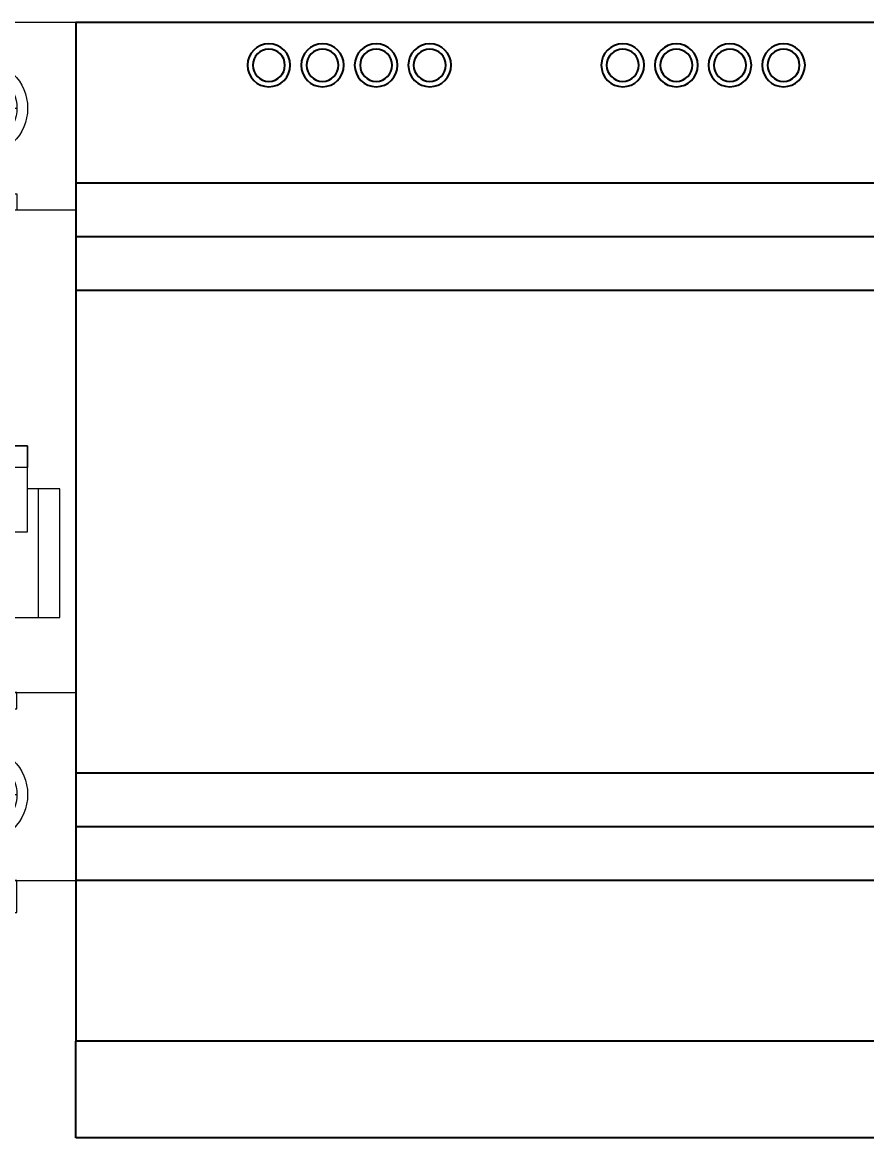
# Model space of a CAD drawing. Extents: x 243292 to 243792, y 311636 to 312636.
# Drawn here: x 243473.8 to 243552.5, y 311740.9 to 311844.9 of the extents above; entities that cross this region are included whole.
import ezdxf

# ---------------------------------------------------------------- set-up
doc = ezdxf.new("R2010")
doc.units = 0
doc.header["$MEASUREMENT"] = 0
doc.layers.add('PV-115', color=7, linetype='Continuous')
doc.layers.add('细线', color=7, linetype='Continuous', lineweight=0)
doc.styles.add('正常', font='')
doc.styles.get('正常').set_extended_font_data('FangSong_GB2312')

# ---------------------------------------------------------------- blocks, each defined once
blk = doc.blocks.new('Manufacturer光辉PartName微型断路器Series1PShellFrameLimitingCurrentRemarkPartTypeMinCurrent1MaxCurrent63Poles3PMinPower0MaxPower0LibType2DelFlgfalseUpdateDate')
at = {"layer": '细线'}
for p, q in [((0, 37), (0, 30)), ((-3.5, 33.5), (3.5, 33.5)), ((0, -34), (0, -27)), ((-3.5, -30.5), (3.5, -30.5))]:
    blk.add_line(p, q, dxfattribs=at)
for points in [[(-9, -38.5), (9, -38.5), (9, 41.5), (-9, 41.5)], [(-3.5, 25.5), (3.5, 25.5), (3.5, 24), (-3.5, 24)], [(-9, -21), (9, -21), (9, 24), (-9, 24)], [(-4.5, -6), (4.5, -6), (4.5, 2), (-4.5, 2)], [(-4.5, 2), (4.5, 2), (4.5, 0), (-4.5, 0)], [(-3.5, -22.5), (3.5, -22.5), (3.5, -21), (-3.5, -21)], [(-3.5, -41.5), (3.5, -41.5), (3.5, -38.5), (-3.5, -38.5)]]:
    blk.add_lwpolyline(points, close=True, dxfattribs=at)
for points in [[(-4.5, -2), (-7.5, -2), (-7.5, -14), (7.5, -14), (7.5, -2), (4.5, -2)], [(-4.5, -2), (-5.5, -2), (-5.5, -14), (5.5, -14), (5.5, -2), (4.5, -2)]]:
    blk.add_lwpolyline(points, dxfattribs=at)
for centre, radius in [((0, 33.5), 4.5), ((0, 33.5), 3.5), ((0, -30.5), 4.5), ((0, -30.5), 3.5)]:
    blk.add_circle(centre, radius, dxfattribs=at)
at = {"layer": '细线', "color": 2, "lineweight": 15, "style": '正常'}
blk.add_text('ON', height=2.851, dxfattribs=at).set_placement((-1.83, -12.36))
blk = doc.blocks.new('Manufacturer光辉PartName智能照明控制模块Series12位ShellFrameLimitingCurrentRemarkPartTypeMinCurrent0MaxCurrent0PolesMinPower0MaxPower0LibType2DelFlgfalseUpdateDate')
at = {"layer": 'PV-115'}
for p, q in [((108, 52), (-108, 52)), ((-108, 52), (-108, 37)), ((-108, 37), (-108, 32)), ((108, 37), (-108, 37)), ((-108, 32), (-108, 27)), ((108, 32), (-108, 32)), ((-108, 27), (-108, -18)), ((108, 27), (-108, 27)), ((108, -18), (-108, -18)), ((-108, -18), (-108, -23)), ((-108, -23), (-108, -28)), ((108, -23), (-108, -23)), ((-108, -28), (-108, -43)), ((108, -28), (-108, -28)), ((-108, -52), (-108, -43)), ((108, -43), (-108, -43)), ((108, -52), (-108, -52))]:
    blk.add_line(p, q, dxfattribs=at)
for centre, radius, start, end in [((-90, 48), 2, 0, 180), ((-85, 48), 2, 0, 180), ((-80, 48), 2, 0, 180), ((-75, 48), 2, 0, 180), ((-57, 48), 2, 0, 180), ((-52, 48), 2, 0, 180), ((-47, 48), 2, 0, 180), ((-42, 48), 2, 0, 180), ((-90, 48), 1.5, 0, 180), ((-85, 48), 1.5, 0, 180), ((-80, 48), 1.5, 0, 180), ((-75, 48), 1.5, 0, 180), ((-57, 48), 1.5, 0, 180), ((-52, 48), 1.5, 0, 180), ((-47, 48), 1.5, 0, 180), ((-42, 48), 1.5, 0, 180), ((-90, 48), 2, 180, 0), ((-90, 48), 1.5, 180, 0), ((-85, 48), 2, 180, 0), ((-85, 48), 1.5, 180, 0), ((-80, 48), 2, 180, 0), ((-80, 48), 1.5, 180, 0), ((-75, 48), 2, 180, 0), ((-75, 48), 1.5, 180, 0), ((-57, 48), 2, 180, 0), ((-57, 48), 1.5, 180, 0), ((-52, 48), 2, 180, 0), ((-52, 48), 1.5, 180, 0), ((-47, 48), 2, 180, 0), ((-47, 48), 1.5, 180, 0), ((-42, 48), 2, 180, 0), ((-42, 48), 1.5, 180, 0)]:
    blk.add_arc(centre, radius, start, end, dxfattribs=at)

msp = doc.modelspace()

# ---------------------------------------------------------------- block references
for name, p in [('Manufacturer光辉PartName微型断路器Series1PShellFrameLimitingCurrentRemarkPartTypeMinCurrent1MaxCurrent63Poles3PMinPower0MaxPower0LibType2DelFlgfalseUpdateDate', (243469.79, 311803.38)), ('Manufacturer光辉PartName智能照明控制模块Series12位ShellFrameLimitingCurrentRemarkPartTypeMinCurrent0MaxCurrent0PolesMinPower0MaxPower0LibType2DelFlgfalseUpdateDate', (243586.79, 311792.88))]:
    msp.add_blockref(name, p)

doc.saveas('drawing.dxf')
